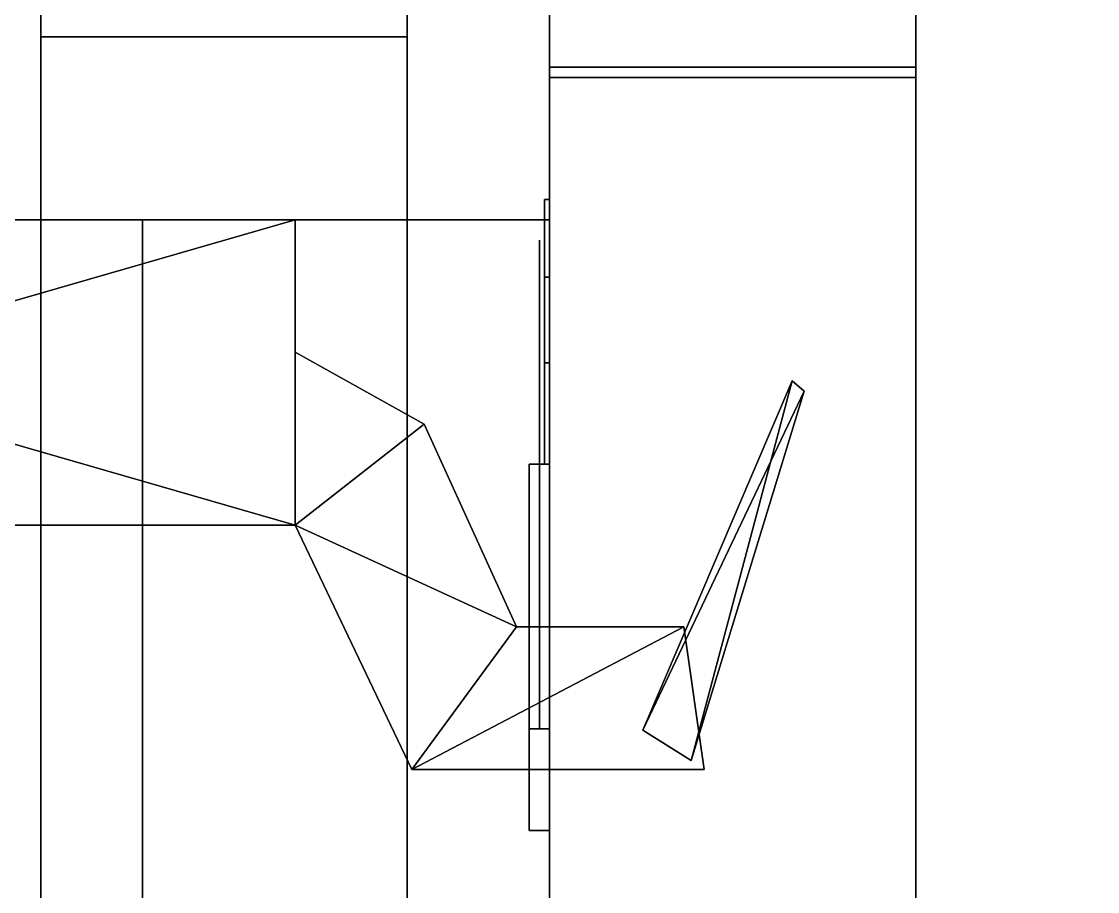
# Model space of a CAD drawing. Extents: x 0 to 4956, y -4930 to 0.
# Drawn here: x 644.1 to 696.9, y -1827 to -1784.2 of the extents above; entities that cross this region are included whole.
import ezdxf

# ---------------------------------------------------------------- set-up
doc = ezdxf.new("R2010")
doc.units = 0
for name, color, linetype in [('LAYER0', 7, 'CONTINUOUS'), ('LAYER145', 7, 'CONTINUOUS'), ('LAYER149', 7, 'CONTINUOUS'), ('LAYER153', 7, 'CONTINUOUS'), ('LAYER162', 7, 'CONTINUOUS'), ('LAYER350', 28, 'CONTINUOUS'), ('LAYER351', 253, 'CONTINUOUS'), ('LAYER352', 28, 'CONTINUOUS'), ('LAYER353', 253, 'CONTINUOUS'), ('LAYER354', 28, 'CONTINUOUS'), ('LAYER355', 253, 'CONTINUOUS'), ('LAYER356', 28, 'CONTINUOUS'), ('LAYER357', 253, 'CONTINUOUS'), ('LAYER358', 28, 'CONTINUOUS'), ('LAYER359', 253, 'CONTINUOUS'), ('LAYER360', 9, 'CONTINUOUS'), ('LAYER639', 9, 'CONTINUOUS'), ('LAYER640', 9, 'CONTINUOUS'), ('LAYER698', 9, 'CONTINUOUS'), ('LAYER699', 9, 'CONTINUOUS')]:
    doc.layers.add(name, color=color, linetype=linetype)

msp = doc.modelspace()

# ---------------------------------------------------------------- linework, layer by layer
at = {"layer": 'LAYER0', "invisible_edges": 1}
for points in [[(4956, 0), (0, -4930), (0, 0), (4956, 0)], [(4956, -4930, 5), (0, 0, 5), (0, -4930, 5), (4956, -4930, 5)], [(0, 0, 5), (4956, -4930, 5), (4956, 0, 5), (0, 0, 5)], [(0, -4930), (4956, 0), (4956, -4930), (0, -4930)]]:
    msp.add_3dface(points, dxfattribs=at)
at = {"layer": 'LAYER145', "invisible_edges": 1}
for points in [[(120, -1794, 5), (670, -1776, 5), (670, -1794, 5), (120, -1794, 5)], [(670, -1776, 5), (120, -1794, 5), (120, -1776, 5), (670, -1776, 5)], [(120, -1776, 2545), (670, -1794, 2545), (670, -1776, 2545), (120, -1776, 2545)], [(670, -1794, 2545), (120, -1776, 2545), (120, -1794, 2545), (670, -1794, 2545)], [(670, -1794, 2545), (670, -1776, 5), (670, -1776, 2545), (670, -1794, 2545)], [(670, -1776, 5), (670, -1794, 2545), (670, -1794, 5), (670, -1776, 5)], [(670, -1794, 2545), (120, -1794, 5), (670, -1794, 5), (670, -1794, 2545)], [(120, -1794, 5), (670, -1794, 2545), (120, -1794, 2545), (120, -1794, 5)]]:
    msp.add_3dface(points, dxfattribs=at)
at = {"layer": 'LAYER149', "invisible_edges": 1}
for points in [[(120, -1794, 85), (670, -2574, 85), (120, -2574, 85), (120, -1794, 85)], [(670, -2574, 85), (120, -1794, 85), (670, -1794, 85), (670, -2574, 85)], [(120, -1794, 85), (670, -1794, 103), (670, -1794, 85), (120, -1794, 85)], [(670, -1794, 103), (120, -1794, 85), (120, -1794, 103), (670, -1794, 103)], [(670, -1794, 103), (120, -2574, 103), (670, -2574, 103), (670, -1794, 103)], [(120, -2574, 103), (670, -1794, 103), (120, -1794, 103), (120, -2574, 103)], [(670, -1794, 103), (670, -2574, 85), (670, -1794, 85), (670, -1794, 103)], [(670, -2574, 85), (670, -1794, 103), (670, -2574, 103), (670, -2574, 85)]]:
    msp.add_3dface(points, dxfattribs=at)
at = {"layer": 'LAYER153', "invisible_edges": 1}
for points in [[(650, -1794, 5), (632, -2574, 5), (632, -1794, 5), (650, -1794, 5)], [(632, -2574, 5), (650, -1794, 5), (650, -2574, 5), (632, -2574, 5)], [(632, -1794, 85), (650, -1794, 5), (632, -1794, 5), (632, -1794, 85)], [(650, -1794, 5), (632, -1794, 85), (650, -1794, 85), (650, -1794, 5)], [(650, -2574, 85), (632, -1794, 85), (632, -2574, 85), (650, -2574, 85)], [(632, -1794, 85), (650, -2574, 85), (650, -1794, 85), (632, -1794, 85)], [(650, -1794, 5), (650, -2574, 85), (650, -2574, 5), (650, -1794, 5)], [(650, -2574, 85), (650, -1794, 5), (650, -1794, 85), (650, -2574, 85)]]:
    msp.add_3dface(points, dxfattribs=at)
at = {"layer": 'LAYER162', "invisible_edges": 1}
for points in [[(120, -2574, 2544), (670, -1794, 2544), (120, -1794, 2544), (120, -2574, 2544)], [(670, -1794, 2544), (120, -2574, 2544), (670, -2574, 2544), (670, -1794, 2544)], [(120, -1794, 2526), (670, -1794, 2544), (670, -1794, 2526), (120, -1794, 2526)], [(670, -1794, 2544), (120, -1794, 2526), (120, -1794, 2544), (670, -1794, 2544)], [(670, -2574, 2526), (120, -1794, 2526), (670, -1794, 2526), (670, -2574, 2526)], [(120, -1794, 2526), (670, -2574, 2526), (120, -2574, 2526), (120, -1794, 2526)], [(670, -2574, 2526), (670, -1794, 2544), (670, -2574, 2544), (670, -2574, 2526)], [(670, -1794, 2544), (670, -2574, 2526), (670, -1794, 2526), (670, -1794, 2544)]]:
    msp.add_3dface(points, dxfattribs=at)
at = {"layer": 'LAYER350'}
for points, invisible_edges in [([(669.75, -1793.99, 183.0251), (669.75, -1793, 188), (669.75, -1795, 188), (669.75, -1795, 182.5)], 10), ([(669.75, -1793, 188), (669.75, -1793.99, 192.9749), (669.75, -1795, 193.5), (669.75, -1795, 188)], 10), ([(669.75, -1796.808, 178.8076), (669.75, -1793.99, 183.0251), (669.75, -1795, 182.5), (669.75, -1798.5, 182.5)], 10), ([(669.75, -1793.99, 192.9749), (669.75, -1796.808, 197.1924), (669.75, -1798.5, 193.5), (669.75, -1795, 193.5)], 10), ([(669.5, -1795, 193.5), (669.5, -1795, 182.5), (669.5, -1802, 182.5), (669.5, -1801.791, 193.3167)], 4), ([(669.75, -1801.025, 175.9896), (669.75, -1796.808, 178.8076), (669.75, -1798.5, 182.5), (669.75, -1802, 182.5)], 10), ([(669.75, -1796.808, 197.1924), (669.75, -1801.025, 200.0104), (669.75, -1802, 193.5), (669.75, -1798.5, 193.5)], 10), ([(669.75, -1806, 175), (669.75, -1801.025, 175.9896), (669.75, -1802, 182.5), (669.75, -1806, 179)], 2), ([(669.75, -1801.025, 200.0104), (669.75, -1806, 201), (669.75, -1806, 197), (669.75, -1802, 193.5)], 8), ([(669.5, -1801.791, 193.3167), (669.5, -1802, 182.5), (669.5, -1806, 179), (669.5, -1806, 197)], 5), ([(669, -1824, 167), (669, -1819, 179), (669, -1806, 179), (669, -1806, 167)], 1), ([(669, -1824, 209), (669, -1819, 197), (669, -1806, 197), (669, -1806, 209)], 1), ([(669.5, -1806, 197), (669.5, -1806, 179), (669.5, -1819, 179), (669.5, -1819, 197)], 1), ([(669, -1824, 209), (669, -1824, 167), (669, -1819, 179), (669, -1819, 197)], 10)]:
    msp.add_3dface(points, dxfattribs=dict(at, invisible_edges=invisible_edges))
for points in [[(669, -1824, 167), (669, -1806, 167), (669, -1806, 167), (669, -1824, 167)], [(669, -1824, 209), (669, -1806, 209), (669, -1806, 209), (669, -1824, 209)], [(669, -1819, 179), (670, -1819, 179), (670, -1806, 179), (669, -1806, 179)], [(669, -1806, 179), (670, -1806, 179), (670, -1806, 167), (669, -1806, 167)], [(669, -1806, 167), (670, -1806, 167), (670, -1824, 167), (669, -1824, 167)], [(669, -1819, 197), (670, -1819, 197), (670, -1806, 197), (669, -1806, 197)], [(669, -1806, 197), (670, -1806, 197), (670, -1806, 209), (669, -1806, 209)], [(669, -1806, 209), (670, -1806, 209), (670, -1824, 209), (669, -1824, 209)], [(670, -1806, 179), (670, -1806, 167), (670, -1806, 179)], [(670, -1806, 197), (670, -1806, 209), (670, -1806, 197)], [(670, -1824, 167), (670, -1806, 167), (670, -1806, 209), (670, -1824, 209)], [(669, -1819, 179), (670, -1819, 179), (670, -1819, 197), (669, -1819, 197)], [(670, -1819, 179), (670, -1819, 197), (670, -1819, 179)], [(669, -1824, 209), (670, -1824, 209), (669, -1824, 209)], [(670, -1824, 167), (670, -1824, 209), (669, -1824, 209), (669, -1824, 167)]]:
    msp.add_3dface(points, dxfattribs=at)
at = {"layer": 'LAYER351'}
for points in [[(657.5, -1794, 181.2174), (657.5, -1809, 181.2174), (605.5, -1794, 181.2174), (657.5, -1794, 181.2174)], [(605.5, -1794, 181.2174), (657.5, -1809, 181.2174), (605.5, -1809, 181.2174), (605.5, -1794, 181.2174)], [(605.5, -1794, 194.7826), (605.5, -1809, 194.7826), (657.5, -1794, 194.7826), (605.5, -1794, 194.7826)], [(657.5, -1794, 194.7826), (605.5, -1809, 194.7826), (657.5, -1809, 194.7826), (657.5, -1794, 194.7826)], [(657.5, -1809, 194.7826), (663.84, -1804.04, 194.7826), (657.5, -1800.5, 194.7826), (657.5, -1809, 194.7826)], [(663.84, -1804.04, 181.2174), (657.5, -1809, 181.2174), (657.5, -1800.5, 181.2174), (663.84, -1804.04, 181.2174)], [(681.92, -1801.91, 182.3478), (682.5, -1802.41, 182.3478), (674.58, -1819.07, 182.3478), (681.92, -1801.91, 182.3478)], [(674.58, -1819.07, 193.6522), (676.96, -1820.57, 193.6522), (681.92, -1801.91, 193.6522), (674.58, -1819.07, 193.6522)], [(681.92, -1801.91, 193.6522), (676.96, -1820.57, 193.6522), (682.5, -1802.41, 193.6522), (681.92, -1801.91, 193.6522)], [(674.58, -1819.07, 182.3478), (682.5, -1802.41, 182.3478), (676.96, -1820.57, 182.3478), (674.58, -1819.07, 182.3478)], [(682.5, -1802.41, 182.3478), (682.5, -1802.41, 193.6522), (676.96, -1820.57, 182.3478), (682.5, -1802.41, 182.3478)], [(676.96, -1820.57, 182.3478), (682.5, -1802.41, 193.6522), (676.96, -1820.57, 193.6522), (676.96, -1820.57, 182.3478)], [(663.84, -1804.04, 194.7826), (657.5, -1809, 194.7826), (668.38, -1814, 194.7826), (663.84, -1804.04, 194.7826)], [(657.5, -1809, 181.2174), (663.84, -1804.04, 181.2174), (668.38, -1814, 181.2174), (657.5, -1809, 181.2174)], [(657.5, -1809, 181.2174), (657.5, -1809, 194.7826), (605.5, -1809, 181.2174), (657.5, -1809, 181.2174)], [(605.5, -1809, 181.2174), (657.5, -1809, 194.7826), (605.5, -1809, 194.7826), (605.5, -1809, 181.2174)], [(668.38, -1814, 194.7826), (657.5, -1809, 194.7826), (663.23, -1821, 194.7826), (668.38, -1814, 194.7826)], [(663.23, -1821, 181.2174), (663.23, -1821, 194.7826), (657.5, -1809, 181.2174), (663.23, -1821, 181.2174)], [(657.5, -1809, 181.2174), (663.23, -1821, 194.7826), (657.5, -1809, 194.7826), (657.5, -1809, 181.2174)], [(657.5, -1809, 181.2174), (668.38, -1814, 181.2174), (663.23, -1821, 181.2174), (657.5, -1809, 181.2174)], [(663.23, -1821, 194.7826), (677.6, -1821, 194.7826), (676.6, -1814, 194.7826), (663.23, -1821, 194.7826)], [(663.23, -1821, 194.7826), (676.6, -1814, 194.7826), (668.38, -1814, 194.7826), (663.23, -1821, 194.7826)], [(677.6, -1821, 181.2174), (663.23, -1821, 181.2174), (676.6, -1814, 181.2174), (677.6, -1821, 181.2174)], [(676.6, -1814, 181.2174), (663.23, -1821, 181.2174), (668.38, -1814, 181.2174), (676.6, -1814, 181.2174)], [(663.23, -1821, 194.7826), (663.23, -1821, 181.2174), (677.6, -1821, 181.2174), (663.23, -1821, 194.7826)], [(663.23, -1821, 194.7826), (677.6, -1821, 181.2174), (677.6, -1821, 194.7826), (663.23, -1821, 194.7826)]]:
    msp.add_3dface(points, dxfattribs=at)
at = {"layer": 'LAYER352'}
for points, invisible_edges in [([(669.75, -1793.99, 746.5251), (669.75, -1793, 751.5), (669.75, -1795, 751.5), (669.75, -1795, 746)], 10), ([(669.75, -1793, 751.5), (669.75, -1793.99, 756.4749), (669.75, -1795, 757), (669.75, -1795, 751.5)], 10), ([(669.75, -1796.808, 742.3076), (669.75, -1793.99, 746.5251), (669.75, -1795, 746), (669.75, -1798.5, 746)], 10), ([(669.75, -1793.99, 756.4749), (669.75, -1796.808, 760.6924), (669.75, -1798.5, 757), (669.75, -1795, 757)], 10), ([(669.5, -1795, 757), (669.5, -1795, 746), (669.5, -1802, 746), (669.5, -1801.791, 756.8167)], 4), ([(669.75, -1801.025, 739.4896), (669.75, -1796.808, 742.3076), (669.75, -1798.5, 746), (669.75, -1802, 746)], 10), ([(669.75, -1796.808, 760.6924), (669.75, -1801.025, 763.5104), (669.75, -1802, 757), (669.75, -1798.5, 757)], 10), ([(669.75, -1806, 738.5), (669.75, -1801.025, 739.4896), (669.75, -1802, 746), (669.75, -1806, 742.5)], 2), ([(669.75, -1801.025, 763.5104), (669.75, -1806, 764.5), (669.75, -1806, 760.5), (669.75, -1802, 757)], 8), ([(669.5, -1801.791, 756.8167), (669.5, -1802, 746), (669.5, -1806, 742.5), (669.5, -1806, 760.5)], 5), ([(669, -1824, 730.5), (669, -1819, 742.5), (669, -1806, 742.5), (669, -1806, 730.5)], 1), ([(669, -1824, 772.5), (669, -1819, 760.5), (669, -1806, 760.5), (669, -1806, 772.5)], 1), ([(669.5, -1806, 760.5), (669.5, -1806, 742.5), (669.5, -1819, 742.5), (669.5, -1819, 760.5)], 1), ([(669, -1824, 772.5), (669, -1824, 730.5), (669, -1819, 742.5), (669, -1819, 760.5)], 10)]:
    msp.add_3dface(points, dxfattribs=dict(at, invisible_edges=invisible_edges))
for points in [[(669, -1824, 730.5), (669, -1806, 730.5), (669, -1806, 730.5), (669, -1824, 730.5)], [(669, -1824, 772.5), (669, -1806, 772.5), (669, -1806, 772.5), (669, -1824, 772.5)], [(669, -1819, 742.5), (670, -1819, 742.5), (670, -1806, 742.5), (669, -1806, 742.5)], [(669, -1806, 742.5), (670, -1806, 742.5), (670, -1806, 730.5), (669, -1806, 730.5)], [(669, -1806, 730.5), (670, -1806, 730.5), (670, -1824, 730.5), (669, -1824, 730.5)], [(669, -1819, 760.5), (670, -1819, 760.5), (670, -1806, 760.5), (669, -1806, 760.5)], [(669, -1806, 760.5), (670, -1806, 760.5), (670, -1806, 772.5), (669, -1806, 772.5)], [(669, -1806, 772.5), (670, -1806, 772.5), (670, -1824, 772.5), (669, -1824, 772.5)], [(670, -1806, 742.5), (670, -1806, 730.5), (670, -1806, 742.5)], [(670, -1806, 760.5), (670, -1806, 772.5), (670, -1806, 760.5)], [(670, -1824, 730.5), (670, -1806, 730.5), (670, -1806, 772.5), (670, -1824, 772.5)], [(669, -1819, 742.5), (670, -1819, 742.5), (670, -1819, 760.5), (669, -1819, 760.5)], [(670, -1819, 742.5), (670, -1819, 760.5), (670, -1819, 742.5)], [(669, -1824, 772.5), (670, -1824, 772.5), (669, -1824, 772.5)], [(670, -1824, 730.5), (670, -1824, 772.5), (669, -1824, 772.5), (669, -1824, 730.5)]]:
    msp.add_3dface(points, dxfattribs=at)
at = {"layer": 'LAYER353'}
for points in [[(657.5, -1794, 744.7174), (657.5, -1809, 744.7174), (605.5, -1794, 744.7174), (657.5, -1794, 744.7174)], [(605.5, -1794, 744.7174), (657.5, -1809, 744.7174), (605.5, -1809, 744.7174), (605.5, -1794, 744.7174)], [(605.5, -1794, 758.2826), (605.5, -1809, 758.2826), (657.5, -1794, 758.2826), (605.5, -1794, 758.2826)], [(657.5, -1794, 758.2826), (605.5, -1809, 758.2826), (657.5, -1809, 758.2826), (657.5, -1794, 758.2826)], [(657.5, -1809, 758.2826), (663.84, -1804.04, 758.2826), (657.5, -1800.5, 758.2826), (657.5, -1809, 758.2826)], [(663.84, -1804.04, 744.7174), (657.5, -1809, 744.7174), (657.5, -1800.5, 744.7174), (663.84, -1804.04, 744.7174)], [(681.92, -1801.91, 745.8478), (682.5, -1802.41, 745.8478), (674.58, -1819.07, 745.8478), (681.92, -1801.91, 745.8478)], [(674.58, -1819.07, 757.1522), (676.96, -1820.57, 757.1522), (681.92, -1801.91, 757.1522), (674.58, -1819.07, 757.1522)], [(681.92, -1801.91, 757.1522), (676.96, -1820.57, 757.1522), (682.5, -1802.41, 757.1522), (681.92, -1801.91, 757.1522)], [(674.58, -1819.07, 745.8478), (682.5, -1802.41, 745.8478), (676.96, -1820.57, 745.8478), (674.58, -1819.07, 745.8478)], [(682.5, -1802.41, 745.8478), (682.5, -1802.41, 757.1522), (676.96, -1820.57, 745.8478), (682.5, -1802.41, 745.8478)], [(676.96, -1820.57, 745.8478), (682.5, -1802.41, 757.1522), (676.96, -1820.57, 757.1522), (676.96, -1820.57, 745.8478)], [(663.84, -1804.04, 758.2826), (657.5, -1809, 758.2826), (668.38, -1814, 758.2826), (663.84, -1804.04, 758.2826)], [(657.5, -1809, 744.7174), (663.84, -1804.04, 744.7174), (668.38, -1814, 744.7174), (657.5, -1809, 744.7174)], [(657.5, -1809, 744.7174), (657.5, -1809, 758.2826), (605.5, -1809, 744.7174), (657.5, -1809, 744.7174)], [(605.5, -1809, 744.7174), (657.5, -1809, 758.2826), (605.5, -1809, 758.2826), (605.5, -1809, 744.7174)], [(668.38, -1814, 758.2826), (657.5, -1809, 758.2826), (663.23, -1821, 758.2826), (668.38, -1814, 758.2826)], [(663.23, -1821, 744.7174), (663.23, -1821, 758.2826), (657.5, -1809, 744.7174), (663.23, -1821, 744.7174)], [(657.5, -1809, 744.7174), (663.23, -1821, 758.2826), (657.5, -1809, 758.2826), (657.5, -1809, 744.7174)], [(657.5, -1809, 744.7174), (668.38, -1814, 744.7174), (663.23, -1821, 744.7174), (657.5, -1809, 744.7174)], [(663.23, -1821, 758.2826), (677.6, -1821, 758.2826), (676.6, -1814, 758.2826), (663.23, -1821, 758.2826)], [(663.23, -1821, 758.2826), (676.6, -1814, 758.2826), (668.38, -1814, 758.2826), (663.23, -1821, 758.2826)], [(677.6, -1821, 744.7174), (663.23, -1821, 744.7174), (676.6, -1814, 744.7174), (677.6, -1821, 744.7174)], [(676.6, -1814, 744.7174), (663.23, -1821, 744.7174), (668.38, -1814, 744.7174), (676.6, -1814, 744.7174)], [(663.23, -1821, 758.2826), (663.23, -1821, 744.7174), (677.6, -1821, 744.7174), (663.23, -1821, 758.2826)], [(663.23, -1821, 758.2826), (677.6, -1821, 744.7174), (677.6, -1821, 758.2826), (663.23, -1821, 758.2826)]]:
    msp.add_3dface(points, dxfattribs=at)
at = {"layer": 'LAYER354'}
for points, invisible_edges in [([(669.75, -1793.99, 1310.025), (669.75, -1793, 1315), (669.75, -1795, 1315), (669.75, -1795, 1309.5)], 10), ([(669.75, -1793, 1315), (669.75, -1793.99, 1319.975), (669.75, -1795, 1320.5), (669.75, -1795, 1315)], 10), ([(669.75, -1796.808, 1305.808), (669.75, -1793.99, 1310.025), (669.75, -1795, 1309.5), (669.75, -1798.5, 1309.5)], 10), ([(669.75, -1793.99, 1319.975), (669.75, -1796.808, 1324.192), (669.75, -1798.5, 1320.5), (669.75, -1795, 1320.5)], 10), ([(669.5, -1795, 1320.5), (669.5, -1795, 1309.5), (669.5, -1802, 1309.5), (669.5, -1801.791, 1320.317)], 4), ([(669.75, -1801.025, 1302.99), (669.75, -1796.808, 1305.808), (669.75, -1798.5, 1309.5), (669.75, -1802, 1309.5)], 10), ([(669.75, -1796.808, 1324.192), (669.75, -1801.025, 1327.01), (669.75, -1802, 1320.5), (669.75, -1798.5, 1320.5)], 10), ([(669.75, -1806, 1302), (669.75, -1801.025, 1302.99), (669.75, -1802, 1309.5), (669.75, -1806, 1306)], 2), ([(669.75, -1801.025, 1327.01), (669.75, -1806, 1328), (669.75, -1806, 1324), (669.75, -1802, 1320.5)], 8), ([(669.5, -1801.791, 1320.317), (669.5, -1802, 1309.5), (669.5, -1806, 1306), (669.5, -1806, 1324)], 5), ([(669, -1824, 1294), (669, -1819, 1306), (669, -1806, 1306), (669, -1806, 1294)], 1), ([(669, -1824, 1336), (669, -1819, 1324), (669, -1806, 1324), (669, -1806, 1336)], 1), ([(669.5, -1806, 1324), (669.5, -1806, 1306), (669.5, -1819, 1306), (669.5, -1819, 1324)], 1), ([(669, -1824, 1336), (669, -1824, 1294), (669, -1819, 1306), (669, -1819, 1324)], 10)]:
    msp.add_3dface(points, dxfattribs=dict(at, invisible_edges=invisible_edges))
for points in [[(669, -1824, 1294), (669, -1806, 1294), (669, -1806, 1294), (669, -1824, 1294)], [(669, -1824, 1336), (669, -1806, 1336), (669, -1806, 1336), (669, -1824, 1336)], [(669, -1819, 1306), (670, -1819, 1306), (670, -1806, 1306), (669, -1806, 1306)], [(669, -1806, 1306), (670, -1806, 1306), (670, -1806, 1294), (669, -1806, 1294)], [(669, -1806, 1294), (670, -1806, 1294), (670, -1824, 1294), (669, -1824, 1294)], [(669, -1819, 1324), (670, -1819, 1324), (670, -1806, 1324), (669, -1806, 1324)], [(669, -1806, 1324), (670, -1806, 1324), (670, -1806, 1336), (669, -1806, 1336)], [(669, -1806, 1336), (670, -1806, 1336), (670, -1824, 1336), (669, -1824, 1336)], [(670, -1806, 1306), (670, -1806, 1294), (670, -1806, 1306)], [(670, -1806, 1324), (670, -1806, 1336), (670, -1806, 1324)], [(670, -1824, 1294), (670, -1806, 1294), (670, -1806, 1336), (670, -1824, 1336)], [(669, -1819, 1306), (670, -1819, 1306), (670, -1819, 1324), (669, -1819, 1324)], [(670, -1819, 1306), (670, -1819, 1324), (670, -1819, 1306)], [(669, -1824, 1336), (670, -1824, 1336), (669, -1824, 1336)], [(670, -1824, 1294), (670, -1824, 1336), (669, -1824, 1336), (669, -1824, 1294)]]:
    msp.add_3dface(points, dxfattribs=at)
at = {"layer": 'LAYER355'}
for points in [[(657.5, -1794, 1308.217), (657.5, -1809, 1308.217), (605.5, -1794, 1308.217), (657.5, -1794, 1308.217)], [(605.5, -1794, 1308.217), (657.5, -1809, 1308.217), (605.5, -1809, 1308.217), (605.5, -1794, 1308.217)], [(605.5, -1794, 1321.783), (605.5, -1809, 1321.783), (657.5, -1794, 1321.783), (605.5, -1794, 1321.783)], [(657.5, -1794, 1321.783), (605.5, -1809, 1321.783), (657.5, -1809, 1321.783), (657.5, -1794, 1321.783)], [(657.5, -1809, 1321.783), (663.84, -1804.04, 1321.783), (657.5, -1800.5, 1321.783), (657.5, -1809, 1321.783)], [(663.84, -1804.04, 1308.217), (657.5, -1809, 1308.217), (657.5, -1800.5, 1308.217), (663.84, -1804.04, 1308.217)], [(681.92, -1801.91, 1309.348), (682.5, -1802.41, 1309.348), (674.58, -1819.07, 1309.348), (681.92, -1801.91, 1309.348)], [(674.58, -1819.07, 1320.652), (676.96, -1820.57, 1320.652), (681.92, -1801.91, 1320.652), (674.58, -1819.07, 1320.652)], [(681.92, -1801.91, 1320.652), (676.96, -1820.57, 1320.652), (682.5, -1802.41, 1320.652), (681.92, -1801.91, 1320.652)], [(674.58, -1819.07, 1309.348), (682.5, -1802.41, 1309.348), (676.96, -1820.57, 1309.348), (674.58, -1819.07, 1309.348)], [(682.5, -1802.41, 1309.348), (682.5, -1802.41, 1320.652), (676.96, -1820.57, 1309.348), (682.5, -1802.41, 1309.348)], [(676.96, -1820.57, 1309.348), (682.5, -1802.41, 1320.652), (676.96, -1820.57, 1320.652), (676.96, -1820.57, 1309.348)], [(663.84, -1804.04, 1321.783), (657.5, -1809, 1321.783), (668.38, -1814, 1321.783), (663.84, -1804.04, 1321.783)], [(657.5, -1809, 1308.217), (663.84, -1804.04, 1308.217), (668.38, -1814, 1308.217), (657.5, -1809, 1308.217)], [(657.5, -1809, 1308.217), (657.5, -1809, 1321.783), (605.5, -1809, 1308.217), (657.5, -1809, 1308.217)], [(605.5, -1809, 1308.217), (657.5, -1809, 1321.783), (605.5, -1809, 1321.783), (605.5, -1809, 1308.217)], [(668.38, -1814, 1321.783), (657.5, -1809, 1321.783), (663.23, -1821, 1321.783), (668.38, -1814, 1321.783)], [(663.23, -1821, 1308.217), (663.23, -1821, 1321.783), (657.5, -1809, 1308.217), (663.23, -1821, 1308.217)], [(657.5, -1809, 1308.217), (663.23, -1821, 1321.783), (657.5, -1809, 1321.783), (657.5, -1809, 1308.217)], [(657.5, -1809, 1308.217), (668.38, -1814, 1308.217), (663.23, -1821, 1308.217), (657.5, -1809, 1308.217)], [(663.23, -1821, 1321.783), (677.6, -1821, 1321.783), (676.6, -1814, 1321.783), (663.23, -1821, 1321.783)], [(663.23, -1821, 1321.783), (676.6, -1814, 1321.783), (668.38, -1814, 1321.783), (663.23, -1821, 1321.783)], [(677.6, -1821, 1308.217), (663.23, -1821, 1308.217), (676.6, -1814, 1308.217), (677.6, -1821, 1308.217)], [(676.6, -1814, 1308.217), (663.23, -1821, 1308.217), (668.38, -1814, 1308.217), (676.6, -1814, 1308.217)], [(663.23, -1821, 1321.783), (663.23, -1821, 1308.217), (677.6, -1821, 1308.217), (663.23, -1821, 1321.783)], [(663.23, -1821, 1321.783), (677.6, -1821, 1308.217), (677.6, -1821, 1321.783), (663.23, -1821, 1321.783)]]:
    msp.add_3dface(points, dxfattribs=at)
at = {"layer": 'LAYER356'}
for points, invisible_edges in [([(669.75, -1793.99, 1873.525), (669.75, -1793, 1878.5), (669.75, -1795, 1878.5), (669.75, -1795, 1873)], 10), ([(669.75, -1793, 1878.5), (669.75, -1793.99, 1883.475), (669.75, -1795, 1884), (669.75, -1795, 1878.5)], 10), ([(669.75, -1796.808, 1869.308), (669.75, -1793.99, 1873.525), (669.75, -1795, 1873), (669.75, -1798.5, 1873)], 10), ([(669.75, -1793.99, 1883.475), (669.75, -1796.808, 1887.692), (669.75, -1798.5, 1884), (669.75, -1795, 1884)], 10), ([(669.5, -1795, 1884), (669.5, -1795, 1873), (669.5, -1802, 1873), (669.5, -1801.791, 1883.817)], 4), ([(669.75, -1801.025, 1866.49), (669.75, -1796.808, 1869.308), (669.75, -1798.5, 1873), (669.75, -1802, 1873)], 10), ([(669.75, -1796.808, 1887.692), (669.75, -1801.025, 1890.51), (669.75, -1802, 1884), (669.75, -1798.5, 1884)], 10), ([(669.75, -1806, 1865.5), (669.75, -1801.025, 1866.49), (669.75, -1802, 1873), (669.75, -1806, 1869.5)], 2), ([(669.75, -1801.025, 1890.51), (669.75, -1806, 1891.5), (669.75, -1806, 1887.5), (669.75, -1802, 1884)], 8), ([(669.5, -1801.791, 1883.817), (669.5, -1802, 1873), (669.5, -1806, 1869.5), (669.5, -1806, 1887.5)], 5), ([(669, -1824, 1857.5), (669, -1819, 1869.5), (669, -1806, 1869.5), (669, -1806, 1857.5)], 1), ([(669, -1824, 1899.5), (669, -1819, 1887.5), (669, -1806, 1887.5), (669, -1806, 1899.5)], 1), ([(669.5, -1806, 1887.5), (669.5, -1806, 1869.5), (669.5, -1819, 1869.5), (669.5, -1819, 1887.5)], 1), ([(669, -1824, 1899.5), (669, -1824, 1857.5), (669, -1819, 1869.5), (669, -1819, 1887.5)], 10)]:
    msp.add_3dface(points, dxfattribs=dict(at, invisible_edges=invisible_edges))
for points in [[(669, -1824, 1857.5), (669, -1806, 1857.5), (669, -1806, 1857.5), (669, -1824, 1857.5)], [(669, -1824, 1899.5), (669, -1806, 1899.5), (669, -1806, 1899.5), (669, -1824, 1899.5)], [(669, -1819, 1869.5), (670, -1819, 1869.5), (670, -1806, 1869.5), (669, -1806, 1869.5)], [(669, -1806, 1869.5), (670, -1806, 1869.5), (670, -1806, 1857.5), (669, -1806, 1857.5)], [(669, -1806, 1857.5), (670, -1806, 1857.5), (670, -1824, 1857.5), (669, -1824, 1857.5)], [(669, -1819, 1887.5), (670, -1819, 1887.5), (670, -1806, 1887.5), (669, -1806, 1887.5)], [(669, -1806, 1887.5), (670, -1806, 1887.5), (670, -1806, 1899.5), (669, -1806, 1899.5)], [(669, -1806, 1899.5), (670, -1806, 1899.5), (670, -1824, 1899.5), (669, -1824, 1899.5)], [(670, -1806, 1869.5), (670, -1806, 1857.5), (670, -1806, 1869.5)], [(670, -1806, 1887.5), (670, -1806, 1899.5), (670, -1806, 1887.5)], [(670, -1824, 1857.5), (670, -1806, 1857.5), (670, -1806, 1899.5), (670, -1824, 1899.5)], [(669, -1819, 1869.5), (670, -1819, 1869.5), (670, -1819, 1887.5), (669, -1819, 1887.5)], [(670, -1819, 1869.5), (670, -1819, 1887.5), (670, -1819, 1869.5)], [(669, -1824, 1899.5), (670, -1824, 1899.5), (669, -1824, 1899.5)], [(670, -1824, 1857.5), (670, -1824, 1899.5), (669, -1824, 1899.5), (669, -1824, 1857.5)]]:
    msp.add_3dface(points, dxfattribs=at)
at = {"layer": 'LAYER357'}
for points in [[(657.5, -1794, 1871.717), (657.5, -1809, 1871.717), (605.5, -1794, 1871.717), (657.5, -1794, 1871.717)], [(605.5, -1794, 1871.717), (657.5, -1809, 1871.717), (605.5, -1809, 1871.717), (605.5, -1794, 1871.717)], [(605.5, -1794, 1885.283), (605.5, -1809, 1885.283), (657.5, -1794, 1885.283), (605.5, -1794, 1885.283)], [(657.5, -1794, 1885.283), (605.5, -1809, 1885.283), (657.5, -1809, 1885.283), (657.5, -1794, 1885.283)], [(657.5, -1809, 1885.283), (663.84, -1804.04, 1885.283), (657.5, -1800.5, 1885.283), (657.5, -1809, 1885.283)], [(663.84, -1804.04, 1871.717), (657.5, -1809, 1871.717), (657.5, -1800.5, 1871.717), (663.84, -1804.04, 1871.717)], [(681.92, -1801.91, 1872.848), (682.5, -1802.41, 1872.848), (674.58, -1819.07, 1872.848), (681.92, -1801.91, 1872.848)], [(674.58, -1819.07, 1884.152), (676.96, -1820.57, 1884.152), (681.92, -1801.91, 1884.152), (674.58, -1819.07, 1884.152)], [(681.92, -1801.91, 1884.152), (676.96, -1820.57, 1884.152), (682.5, -1802.41, 1884.152), (681.92, -1801.91, 1884.152)], [(674.58, -1819.07, 1872.848), (682.5, -1802.41, 1872.848), (676.96, -1820.57, 1872.848), (674.58, -1819.07, 1872.848)], [(682.5, -1802.41, 1872.848), (682.5, -1802.41, 1884.152), (676.96, -1820.57, 1872.848), (682.5, -1802.41, 1872.848)], [(676.96, -1820.57, 1872.848), (682.5, -1802.41, 1884.152), (676.96, -1820.57, 1884.152), (676.96, -1820.57, 1872.848)], [(663.84, -1804.04, 1885.283), (657.5, -1809, 1885.283), (668.38, -1814, 1885.283), (663.84, -1804.04, 1885.283)], [(657.5, -1809, 1871.717), (663.84, -1804.04, 1871.717), (668.38, -1814, 1871.717), (657.5, -1809, 1871.717)], [(657.5, -1809, 1871.717), (657.5, -1809, 1885.283), (605.5, -1809, 1871.717), (657.5, -1809, 1871.717)], [(605.5, -1809, 1871.717), (657.5, -1809, 1885.283), (605.5, -1809, 1885.283), (605.5, -1809, 1871.717)], [(668.38, -1814, 1885.283), (657.5, -1809, 1885.283), (663.23, -1821, 1885.283), (668.38, -1814, 1885.283)], [(663.23, -1821, 1871.717), (663.23, -1821, 1885.283), (657.5, -1809, 1871.717), (663.23, -1821, 1871.717)], [(657.5, -1809, 1871.717), (663.23, -1821, 1885.283), (657.5, -1809, 1885.283), (657.5, -1809, 1871.717)], [(657.5, -1809, 1871.717), (668.38, -1814, 1871.717), (663.23, -1821, 1871.717), (657.5, -1809, 1871.717)], [(663.23, -1821, 1885.283), (677.6, -1821, 1885.283), (676.6, -1814, 1885.283), (663.23, -1821, 1885.283)], [(663.23, -1821, 1885.283), (676.6, -1814, 1885.283), (668.38, -1814, 1885.283), (663.23, -1821, 1885.283)], [(677.6, -1821, 1871.717), (663.23, -1821, 1871.717), (676.6, -1814, 1871.717), (677.6, -1821, 1871.717)], [(676.6, -1814, 1871.717), (663.23, -1821, 1871.717), (668.38, -1814, 1871.717), (676.6, -1814, 1871.717)], [(663.23, -1821, 1885.283), (663.23, -1821, 1871.717), (677.6, -1821, 1871.717), (663.23, -1821, 1885.283)], [(663.23, -1821, 1885.283), (677.6, -1821, 1871.717), (677.6, -1821, 1885.283), (663.23, -1821, 1885.283)]]:
    msp.add_3dface(points, dxfattribs=at)
at = {"layer": 'LAYER358'}
for points, invisible_edges in [([(669.75, -1793.99, 2437.025), (669.75, -1793, 2442), (669.75, -1795, 2442), (669.75, -1795, 2436.5)], 10), ([(669.75, -1793, 2442), (669.75, -1793.99, 2446.975), (669.75, -1795, 2447.5), (669.75, -1795, 2442)], 10), ([(669.75, -1796.808, 2432.808), (669.75, -1793.99, 2437.025), (669.75, -1795, 2436.5), (669.75, -1798.5, 2436.5)], 10), ([(669.75, -1793.99, 2446.975), (669.75, -1796.808, 2451.192), (669.75, -1798.5, 2447.5), (669.75, -1795, 2447.5)], 10), ([(669.5, -1795, 2447.5), (669.5, -1795, 2436.5), (669.5, -1802, 2436.5), (669.5, -1801.791, 2447.317)], 4), ([(669.75, -1801.025, 2429.99), (669.75, -1796.808, 2432.808), (669.75, -1798.5, 2436.5), (669.75, -1802, 2436.5)], 10), ([(669.75, -1796.808, 2451.192), (669.75, -1801.025, 2454.01), (669.75, -1802, 2447.5), (669.75, -1798.5, 2447.5)], 10), ([(669.75, -1806, 2429), (669.75, -1801.025, 2429.99), (669.75, -1802, 2436.5), (669.75, -1806, 2433)], 2), ([(669.75, -1801.025, 2454.01), (669.75, -1806, 2455), (669.75, -1806, 2451), (669.75, -1802, 2447.5)], 8), ([(669.5, -1801.791, 2447.317), (669.5, -1802, 2436.5), (669.5, -1806, 2433), (669.5, -1806, 2451)], 5), ([(669, -1824, 2421), (669, -1819, 2433), (669, -1806, 2433), (669, -1806, 2421)], 1), ([(669, -1824, 2463), (669, -1819, 2451), (669, -1806, 2451), (669, -1806, 2463)], 1), ([(669.5, -1806, 2451), (669.5, -1806, 2433), (669.5, -1819, 2433), (669.5, -1819, 2451)], 1), ([(669, -1824, 2463), (669, -1824, 2421), (669, -1819, 2433), (669, -1819, 2451)], 10)]:
    msp.add_3dface(points, dxfattribs=dict(at, invisible_edges=invisible_edges))
for points in [[(669, -1824, 2421), (669, -1806, 2421), (669, -1806, 2421), (669, -1824, 2421)], [(669, -1824, 2463), (669, -1806, 2463), (669, -1806, 2463), (669, -1824, 2463)], [(669, -1819, 2433), (670, -1819, 2433), (670, -1806, 2433), (669, -1806, 2433)], [(669, -1806, 2433), (670, -1806, 2433), (670, -1806, 2421), (669, -1806, 2421)], [(669, -1806, 2421), (670, -1806, 2421), (670, -1824, 2421), (669, -1824, 2421)], [(669, -1819, 2451), (670, -1819, 2451), (670, -1806, 2451), (669, -1806, 2451)], [(669, -1806, 2451), (670, -1806, 2451), (670, -1806, 2463), (669, -1806, 2463)], [(669, -1806, 2463), (670, -1806, 2463), (670, -1824, 2463), (669, -1824, 2463)], [(670, -1806, 2433), (670, -1806, 2421), (670, -1806, 2433)], [(670, -1806, 2451), (670, -1806, 2463), (670, -1806, 2451)], [(670, -1824, 2421), (670, -1806, 2421), (670, -1806, 2463), (670, -1824, 2463)], [(669, -1819, 2433), (670, -1819, 2433), (670, -1819, 2451), (669, -1819, 2451)], [(670, -1819, 2433), (670, -1819, 2451), (670, -1819, 2433)], [(669, -1824, 2463), (670, -1824, 2463), (669, -1824, 2463)], [(670, -1824, 2421), (670, -1824, 2463), (669, -1824, 2463), (669, -1824, 2421)]]:
    msp.add_3dface(points, dxfattribs=at)
at = {"layer": 'LAYER359'}
for points in [[(657.5, -1794, 2435.217), (657.5, -1809, 2435.217), (605.5, -1794, 2435.217), (657.5, -1794, 2435.217)], [(605.5, -1794, 2435.217), (657.5, -1809, 2435.217), (605.5, -1809, 2435.217), (605.5, -1794, 2435.217)], [(605.5, -1794, 2448.783), (605.5, -1809, 2448.783), (657.5, -1794, 2448.783), (605.5, -1794, 2448.783)], [(657.5, -1794, 2448.783), (605.5, -1809, 2448.783), (657.5, -1809, 2448.783), (657.5, -1794, 2448.783)], [(657.5, -1809, 2448.783), (663.84, -1804.04, 2448.783), (657.5, -1800.5, 2448.783), (657.5, -1809, 2448.783)], [(663.84, -1804.04, 2435.217), (657.5, -1809, 2435.217), (657.5, -1800.5, 2435.217), (663.84, -1804.04, 2435.217)], [(681.92, -1801.91, 2436.348), (682.5, -1802.41, 2436.348), (674.58, -1819.07, 2436.348), (681.92, -1801.91, 2436.348)], [(674.58, -1819.07, 2447.652), (676.96, -1820.57, 2447.652), (681.92, -1801.91, 2447.652), (674.58, -1819.07, 2447.652)], [(681.92, -1801.91, 2447.652), (676.96, -1820.57, 2447.652), (682.5, -1802.41, 2447.652), (681.92, -1801.91, 2447.652)], [(674.58, -1819.07, 2436.348), (682.5, -1802.41, 2436.348), (676.96, -1820.57, 2436.348), (674.58, -1819.07, 2436.348)], [(682.5, -1802.41, 2436.348), (682.5, -1802.41, 2447.652), (676.96, -1820.57, 2436.348), (682.5, -1802.41, 2436.348)], [(676.96, -1820.57, 2436.348), (682.5, -1802.41, 2447.652), (676.96, -1820.57, 2447.652), (676.96, -1820.57, 2436.348)], [(663.84, -1804.04, 2448.783), (657.5, -1809, 2448.783), (668.38, -1814, 2448.783), (663.84, -1804.04, 2448.783)], [(657.5, -1809, 2435.217), (663.84, -1804.04, 2435.217), (668.38, -1814, 2435.217), (657.5, -1809, 2435.217)], [(657.5, -1809, 2435.217), (657.5, -1809, 2448.783), (605.5, -1809, 2435.217), (657.5, -1809, 2435.217)], [(605.5, -1809, 2435.217), (657.5, -1809, 2448.783), (605.5, -1809, 2448.783), (605.5, -1809, 2435.217)], [(668.38, -1814, 2448.783), (657.5, -1809, 2448.783), (663.23, -1821, 2448.783), (668.38, -1814, 2448.783)], [(663.23, -1821, 2435.217), (663.23, -1821, 2448.783), (657.5, -1809, 2435.217), (663.23, -1821, 2435.217)], [(657.5, -1809, 2435.217), (663.23, -1821, 2448.783), (657.5, -1809, 2448.783), (657.5, -1809, 2435.217)], [(657.5, -1809, 2435.217), (668.38, -1814, 2435.217), (663.23, -1821, 2435.217), (657.5, -1809, 2435.217)], [(663.23, -1821, 2448.783), (677.6, -1821, 2448.783), (676.6, -1814, 2448.783), (663.23, -1821, 2448.783)], [(663.23, -1821, 2448.783), (676.6, -1814, 2448.783), (668.38, -1814, 2448.783), (663.23, -1821, 2448.783)], [(677.6, -1821, 2435.217), (663.23, -1821, 2435.217), (676.6, -1814, 2435.217), (677.6, -1821, 2435.217)], [(676.6, -1814, 2435.217), (663.23, -1821, 2435.217), (668.38, -1814, 2435.217), (676.6, -1814, 2435.217)], [(663.23, -1821, 2448.783), (663.23, -1821, 2435.217), (677.6, -1821, 2435.217), (663.23, -1821, 2448.783)], [(663.23, -1821, 2448.783), (677.6, -1821, 2435.217), (677.6, -1821, 2448.783), (663.23, -1821, 2448.783)]]:
    msp.add_3dface(points, dxfattribs=at)
at = {"layer": 'LAYER360', "invisible_edges": 1}
for points in [[(670, -2182.5, 2542), (670, -1786.5, 88), (670, -2182.5, 88), (670, -2182.5, 2542)], [(670, -1786.5, 88), (670, -2182.5, 2542), (670, -1786.5, 2542), (670, -1786.5, 88)], [(688, -2182.5, 88), (670, -1786.5, 88), (688, -1786.5, 88), (688, -2182.5, 88)], [(670, -1786.5, 88), (688, -2182.5, 88), (670, -2182.5, 88), (670, -1786.5, 88)], [(688, -1786.5, 2542), (670, -1786.5, 88), (670, -1786.5, 2542), (688, -1786.5, 2542)], [(670, -1786.5, 88), (688, -1786.5, 2542), (688, -1786.5, 88), (670, -1786.5, 88)], [(670, -2182.5, 2542), (688, -1786.5, 2542), (670, -1786.5, 2542), (670, -2182.5, 2542)], [(688, -1786.5, 2542), (670, -2182.5, 2542), (688, -2182.5, 2542), (688, -1786.5, 2542)], [(688, -1786.5, 2542), (688, -2182.5, 88), (688, -1786.5, 88), (688, -1786.5, 2542)], [(688, -2182.5, 88), (688, -1786.5, 2542), (688, -2182.5, 2542), (688, -2182.5, 88)]]:
    msp.add_3dface(points, dxfattribs=at)
at = {"layer": 'LAYER639', "invisible_edges": 1}
for points in [[(645, -170, 2645), (645, -1785, 2545), (645, -1785, 2645), (645, -170, 2645)], [(645, -1785, 2545), (645, -170, 2645), (645, -170, 2545), (645, -1785, 2545)], [(663, -170, 2545), (645, -1785, 2545), (645, -170, 2545), (663, -170, 2545)], [(645, -1785, 2545), (663, -170, 2545), (663, -1785, 2545), (645, -1785, 2545)], [(663, -1785, 2645), (645, -170, 2645), (645, -1785, 2645), (663, -1785, 2645)], [(645, -170, 2645), (663, -1785, 2645), (663, -170, 2645), (645, -170, 2645)], [(663, -170, 2545), (663, -1785, 2645), (663, -1785, 2545), (663, -170, 2545)], [(663, -1785, 2645), (663, -170, 2545), (663, -170, 2645), (663, -1785, 2645)], [(663, -1785, 2645), (645, -1785, 2545), (663, -1785, 2545), (663, -1785, 2645)], [(645, -1785, 2545), (663, -1785, 2645), (645, -1785, 2645), (645, -1785, 2545)]]:
    msp.add_3dface(points, dxfattribs=at)
at = {"layer": 'LAYER640', "invisible_edges": 1}
for points in [[(645, -1785, 2645), (645, -3390, 2545), (645, -3390, 2645), (645, -1785, 2645)], [(645, -3390, 2545), (645, -1785, 2645), (645, -1785, 2545), (645, -3390, 2545)], [(663, -1785, 2545), (645, -3390, 2545), (645, -1785, 2545), (663, -1785, 2545)], [(645, -3390, 2545), (663, -1785, 2545), (663, -3390, 2545), (645, -3390, 2545)], [(645, -1785, 2645), (663, -1785, 2545), (645, -1785, 2545), (645, -1785, 2645)], [(663, -1785, 2545), (645, -1785, 2645), (663, -1785, 2645), (663, -1785, 2545)], [(663, -3390, 2645), (645, -1785, 2645), (645, -3390, 2645), (663, -3390, 2645)], [(645, -1785, 2645), (663, -3390, 2645), (663, -1785, 2645), (645, -1785, 2645)], [(663, -1785, 2545), (663, -3390, 2645), (663, -3390, 2545), (663, -1785, 2545)], [(663, -3390, 2645), (663, -1785, 2545), (663, -1785, 2645), (663, -3390, 2645)]]:
    msp.add_3dface(points, dxfattribs=at)
at = {"layer": 'LAYER698', "invisible_edges": 1}
for points in [[(670, -1787, 85), (670, -3390, 5), (670, -3390, 85), (670, -1787, 85)], [(670, -3390, 5), (670, -1787, 85), (670, -1787, 5), (670, -3390, 5)], [(688, -1787, 5), (670, -3390, 5), (670, -1787, 5), (688, -1787, 5)], [(670, -3390, 5), (688, -1787, 5), (688, -3390, 5), (670, -3390, 5)], [(670, -1787, 85), (688, -1787, 5), (670, -1787, 5), (670, -1787, 85)], [(688, -1787, 5), (670, -1787, 85), (688, -1787, 85), (688, -1787, 5)], [(688, -3390, 85), (670, -1787, 85), (670, -3390, 85), (688, -3390, 85)], [(670, -1787, 85), (688, -3390, 85), (688, -1787, 85), (670, -1787, 85)], [(688, -1787, 5), (688, -3390, 85), (688, -3390, 5), (688, -1787, 5)], [(688, -3390, 85), (688, -1787, 5), (688, -1787, 85), (688, -3390, 85)]]:
    msp.add_3dface(points, dxfattribs=at)
at = {"layer": 'LAYER699', "invisible_edges": 1}
for points in [[(670, -570, 85), (670, -1787, 5), (670, -1787, 85), (670, -570, 85)], [(670, -1787, 5), (670, -570, 85), (670, -570, 5), (670, -1787, 5)], [(688, -570, 5), (670, -1787, 5), (670, -570, 5), (688, -570, 5)], [(670, -1787, 5), (688, -570, 5), (688, -1787, 5), (670, -1787, 5)], [(688, -1787, 85), (670, -570, 85), (670, -1787, 85), (688, -1787, 85)], [(670, -570, 85), (688, -1787, 85), (688, -570, 85), (670, -570, 85)], [(688, -570, 5), (688, -1787, 85), (688, -1787, 5), (688, -570, 5)], [(688, -1787, 85), (688, -570, 5), (688, -570, 85), (688, -1787, 85)], [(688, -1787, 85), (670, -1787, 5), (688, -1787, 5), (688, -1787, 85)], [(670, -1787, 5), (688, -1787, 85), (670, -1787, 85), (670, -1787, 5)]]:
    msp.add_3dface(points, dxfattribs=at)

# ---------------------------------------------------------------- meshes
at = {"layer": 'LAYER350'}
mesh = msp.add_polymesh((2, 9), dxfattribs=at)
for k, corner in enumerate([(669.75, -1806, 175), (669.75, -1801.025, 175.9896), (669.75, -1796.808, 178.8076), (669.75, -1793.99, 183.0251), (669.75, -1793, 188), (669.75, -1793.99, 192.9749), (669.75, -1796.808, 197.1924), (669.75, -1801.025, 200.0104), (669.75, -1806, 201), (670, -1806, 175), (670, -1801.025, 175.9896), (670, -1796.808, 178.8076), (670, -1793.99, 183.0251), (670, -1793, 188), (670, -1793.99, 192.9749), (670, -1796.808, 197.1924), (670, -1801.025, 200.0104), (670, -1806, 201)]):
    mesh.set_mesh_vertex(divmod(k, 9), corner)
at = {"layer": 'LAYER352'}
mesh = msp.add_polymesh((2, 9), dxfattribs=at)
for k, corner in enumerate([(669.75, -1806, 738.5), (669.75, -1801.025, 739.4896), (669.75, -1796.808, 742.3076), (669.75, -1793.99, 746.5251), (669.75, -1793, 751.5), (669.75, -1793.99, 756.4749), (669.75, -1796.808, 760.6924), (669.75, -1801.025, 763.5104), (669.75, -1806, 764.5), (670, -1806, 738.5), (670, -1801.025, 739.4896), (670, -1796.808, 742.3076), (670, -1793.99, 746.5251), (670, -1793, 751.5), (670, -1793.99, 756.4749), (670, -1796.808, 760.6924), (670, -1801.025, 763.5104), (670, -1806, 764.5)]):
    mesh.set_mesh_vertex(divmod(k, 9), corner)
at = {"layer": 'LAYER354'}
mesh = msp.add_polymesh((2, 9), dxfattribs=at)
for k, corner in enumerate([(669.75, -1806, 1302), (669.75, -1801.025, 1302.99), (669.75, -1796.808, 1305.808), (669.75, -1793.99, 1310.025), (669.75, -1793, 1315), (669.75, -1793.99, 1319.975), (669.75, -1796.808, 1324.192), (669.75, -1801.025, 1327.01), (669.75, -1806, 1328), (670, -1806, 1302), (670, -1801.025, 1302.99), (670, -1796.808, 1305.808), (670, -1793.99, 1310.025), (670, -1793, 1315), (670, -1793.99, 1319.975), (670, -1796.808, 1324.192), (670, -1801.025, 1327.01), (670, -1806, 1328)]):
    mesh.set_mesh_vertex(divmod(k, 9), corner)
at = {"layer": 'LAYER356'}
mesh = msp.add_polymesh((2, 9), dxfattribs=at)
for k, corner in enumerate([(669.75, -1806, 1865.5), (669.75, -1801.025, 1866.49), (669.75, -1796.808, 1869.308), (669.75, -1793.99, 1873.525), (669.75, -1793, 1878.5), (669.75, -1793.99, 1883.475), (669.75, -1796.808, 1887.692), (669.75, -1801.025, 1890.51), (669.75, -1806, 1891.5), (670, -1806, 1865.5), (670, -1801.025, 1866.49), (670, -1796.808, 1869.308), (670, -1793.99, 1873.525), (670, -1793, 1878.5), (670, -1793.99, 1883.475), (670, -1796.808, 1887.692), (670, -1801.025, 1890.51), (670, -1806, 1891.5)]):
    mesh.set_mesh_vertex(divmod(k, 9), corner)
at = {"layer": 'LAYER358'}
mesh = msp.add_polymesh((2, 9), dxfattribs=at)
for k, corner in enumerate([(669.75, -1806, 2429), (669.75, -1801.025, 2429.99), (669.75, -1796.808, 2432.808), (669.75, -1793.99, 2437.025), (669.75, -1793, 2442), (669.75, -1793.99, 2446.975), (669.75, -1796.808, 2451.192), (669.75, -1801.025, 2454.01), (669.75, -1806, 2455), (670, -1806, 2429), (670, -1801.025, 2429.99), (670, -1796.808, 2432.808), (670, -1793.99, 2437.025), (670, -1793, 2442), (670, -1793.99, 2446.975), (670, -1796.808, 2451.192), (670, -1801.025, 2454.01), (670, -1806, 2455)]):
    mesh.set_mesh_vertex(divmod(k, 9), corner)

doc.saveas('drawing.dxf')
